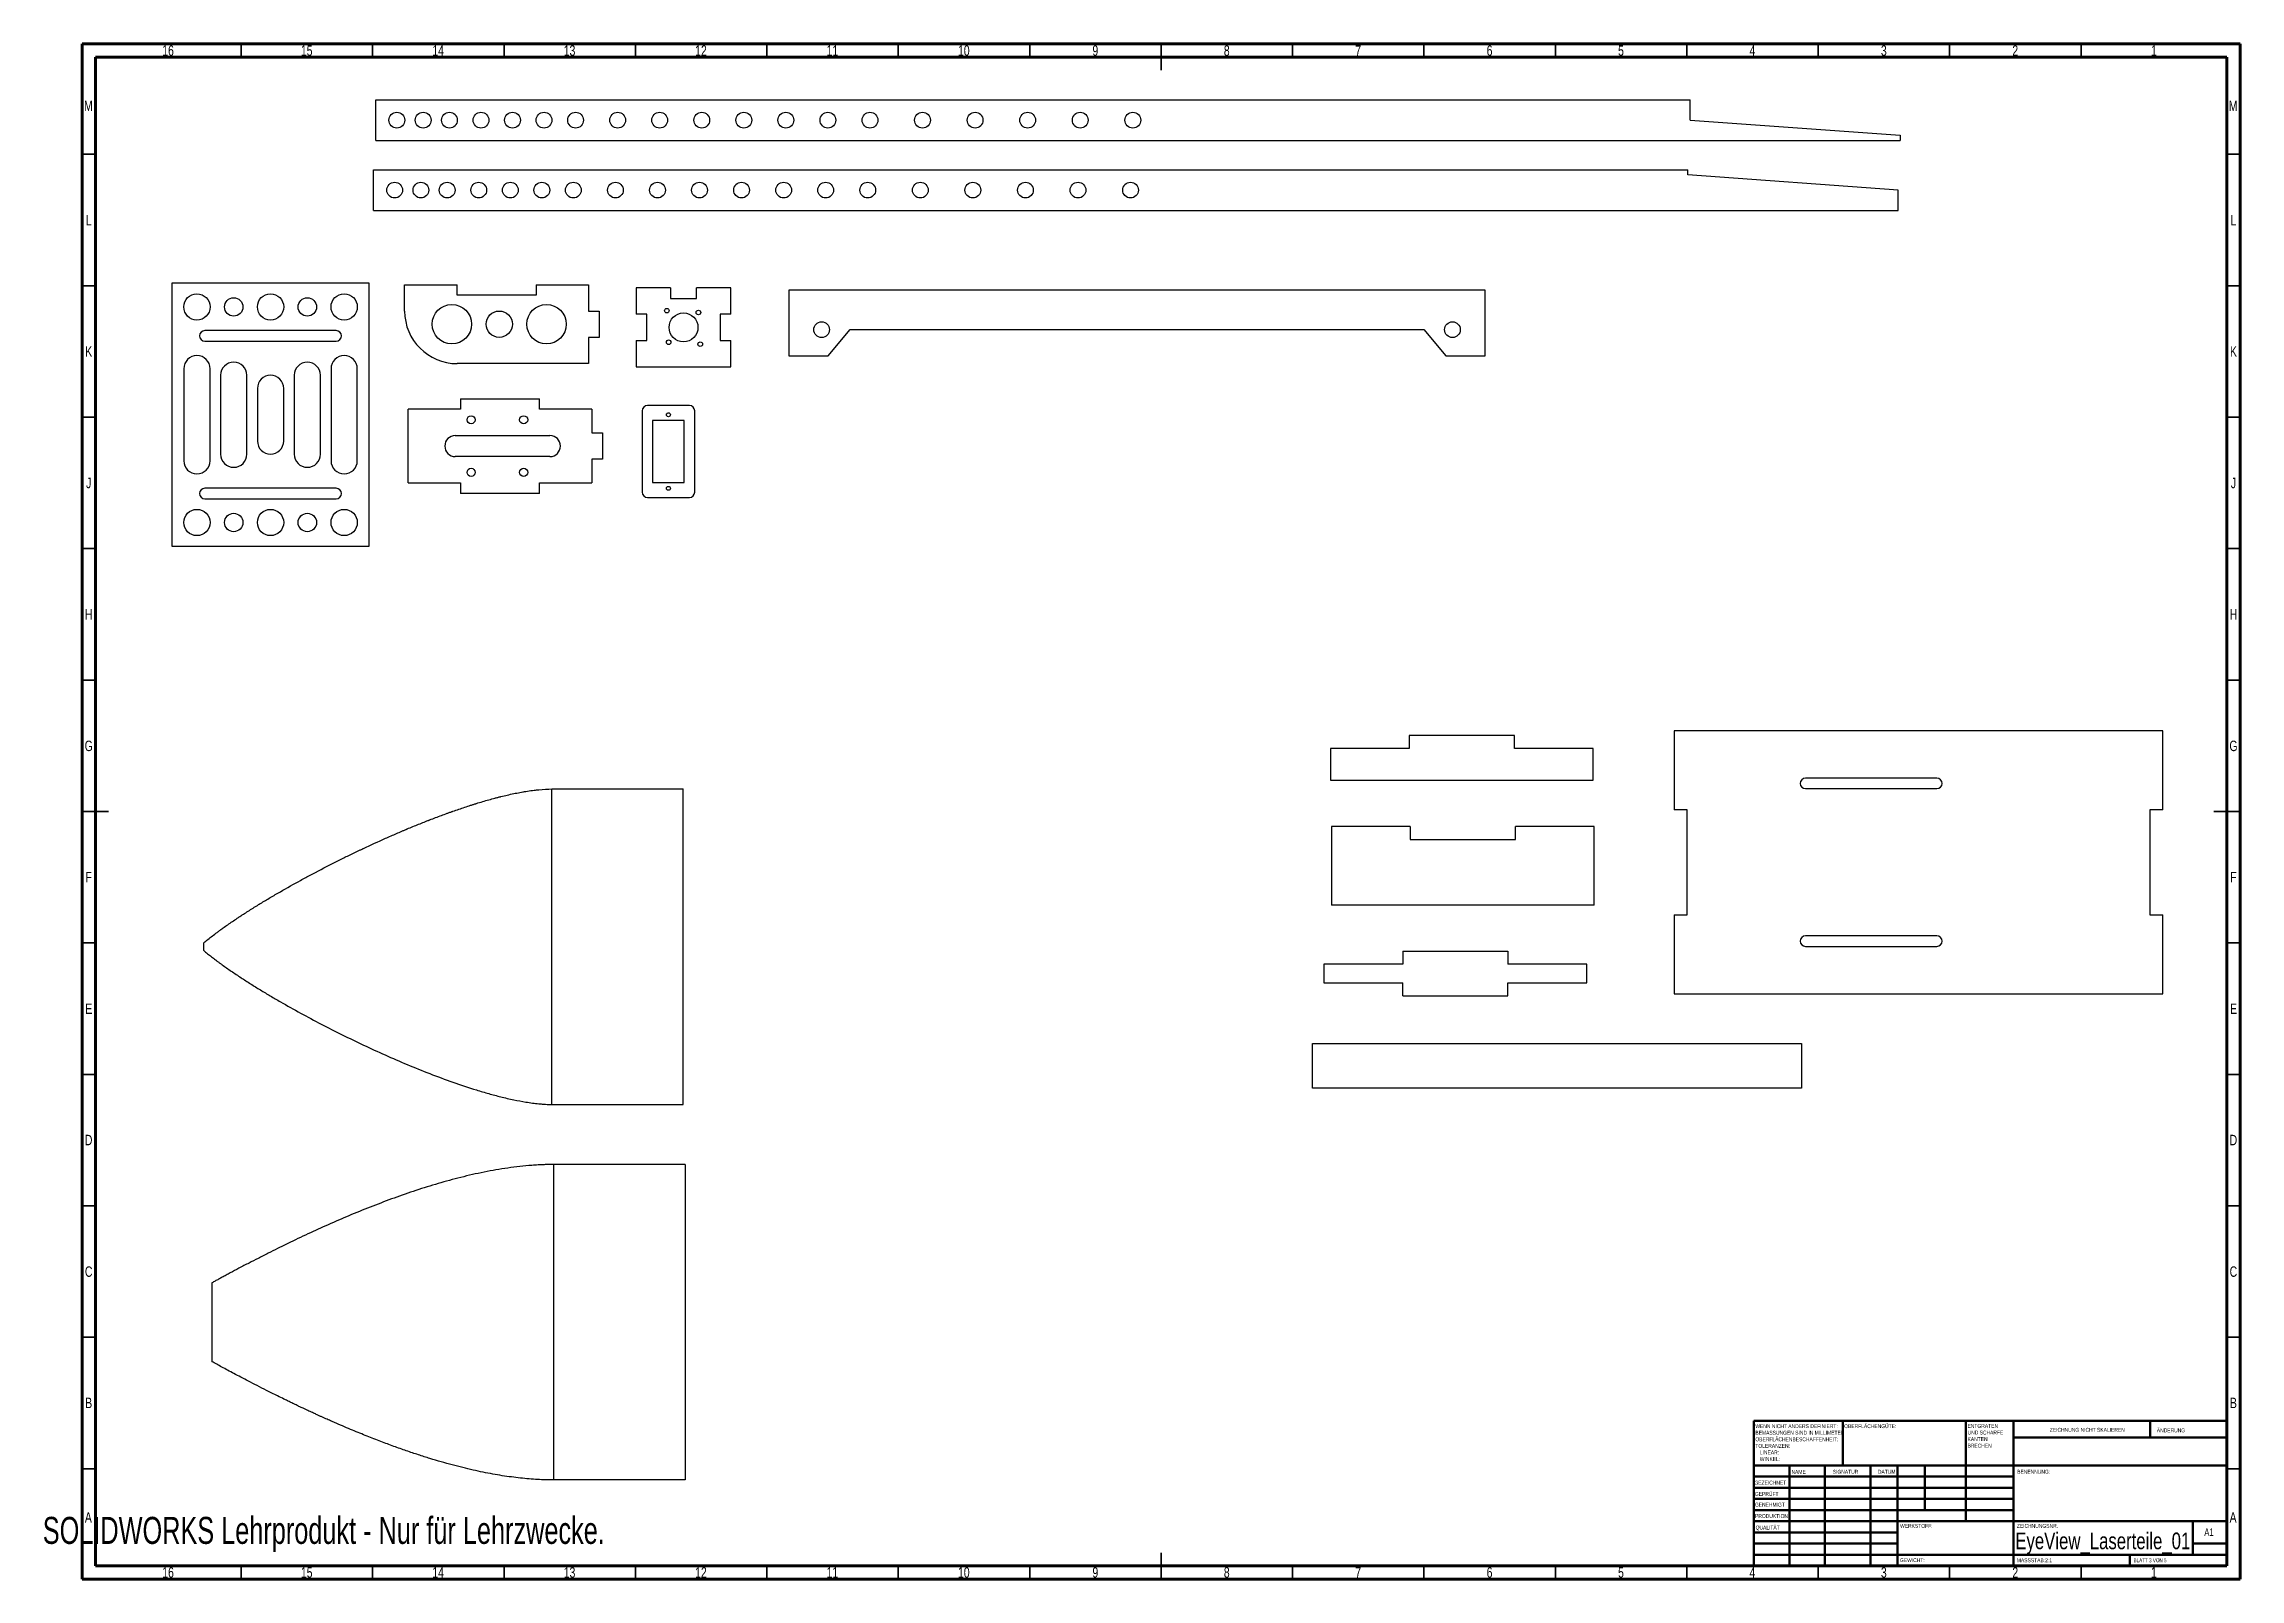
# Model space of a CAD drawing. Header units: millimetres. Extents: x 0 to 836, y 5 to 589.
import ezdxf

# ---------------------------------------------------------------- set-up
doc = ezdxf.new("R2010")
doc.units = ezdxf.units.MM
doc.styles.add('SLDTEXTSTYLE0', font='TXT', dxfattribs={"width": 0.75})
doc.styles.add('SLDTEXTSTYLE1', font='TXT', dxfattribs={"width": 0.692308})
doc.styles.add('SLDTEXTSTYLE2', font='TXT', dxfattribs={"width": 0.7})

# ---------------------------------------------------------------- blocks, each defined once
blk = doc.blocks.new('SW_NOTE_0')
at = {"color": 0, "linetype": 'Continuous', "lineweight": 0, "char_height": 1.5, "attachment_point": 1, "style": 'SLDTEXTSTYLE0'}
for s, insert in [('ENTGRATEN', (0, 1.93)), ('UND SCHARFE', (0, -0.57)), ('KANTEN', (0, -3.07)), ('BRECHEN', (0, -5.57))]:
    blk.add_mtext(s, dxfattribs=dict(at, insert=insert))
blk = doc.blocks.new('SW_NOTE_0_1')
at = {"color": 0, "linetype": 'Continuous', "lineweight": 0, "char_height": 1.5, "attachment_point": 1, "style": 'SLDTEXTSTYLE0'}
for s, insert in [('WENN NICHT ANDERS DEFINIERT:', (0, 1.93)), ('TOLERANZEN:', (0, -5.57)), ('OBERFLÄCHENBESCHAFFENHEIT:', (0, -3.07)), ('BEMASSUNGEN SIND IN MILLIMETER', (0, -0.57)), ('LINEAR:', (1.69, -8.07)), ('WINKEL:', (1.69, -10.57))]:
    blk.add_mtext(s, dxfattribs=dict(at, insert=insert))

msp = doc.modelspace()

# ---------------------------------------------------------------- linework, layer by layer
at = {"color": 7, "linetype": 'Continuous', "lineweight": 70}
for p, q in [((15, 5), (15, 589)), ((15, 589), (836, 589)), ((836, 589), (836, 5)), ((20, 10), (20, 584)), ((20, 584), (831, 584)), ((831, 584), (831, 10)), ((831, 10), (20, 10)), ((836, 5), (15, 5))]:
    msp.add_line(p, q, dxfattribs=at)
at = {"color": 7, "linetype": 'Continuous', "lineweight": 35}
for p, q in [((75.5, 584), (75.5, 589)), ((125.5, 584), (125.5, 589)), ((175.5, 584), (175.5, 589)), ((225.5, 584), (225.5, 589)), ((275.5, 584), (275.5, 589)), ((325.5, 584), (325.5, 589)), ((375.5, 584), (375.5, 589)), ((425.5, 589), (425.5, 579)), ((425.5, 584), (425.5, 589)), ((475.5, 584), (475.5, 589)), ((525.5, 584), (525.5, 589)), ((575.5, 584), (575.5, 589)), ((625.5, 584), (625.5, 589)), ((675.5, 584), (675.5, 589)), ((725.5, 584), (725.5, 589)), ((775.5, 584), (775.5, 589)), ((20, 547), (15, 547)), ((831, 547), (836, 547)), ((20, 497), (15, 497)), ((831, 497), (836, 497)), ((20, 447), (15, 447)), ((831, 447), (836, 447)), ((20, 397), (15, 397)), ((831, 397), (836, 397)), ((20, 347), (15, 347)), ((831, 347), (836, 347)), ((15, 297), (25, 297)), ((20, 297), (15, 297)), ((836, 297), (826, 297)), ((831, 297), (836, 297)), ((20, 247), (15, 247)), ((831, 247), (836, 247)), ((20, 197), (15, 197)), ((831, 197), (836, 197)), ((20, 147), (15, 147)), ((831, 147), (836, 147)), ((20, 97), (15, 97)), ((831, 97), (836, 97)), ((20, 47), (15, 47)), ((831, 47), (836, 47)), ((75.5, 10), (75.5, 5)), ((125.5, 10), (125.5, 5)), ((175.5, 10), (175.5, 5)), ((225.5, 10), (225.5, 5)), ((275.5, 10), (275.5, 5)), ((325.5, 10), (325.5, 5)), ((375.5, 10), (375.5, 5)), ((425.5, 5), (425.5, 15)), ((425.5, 10), (425.5, 5)), ((475.5, 10), (475.5, 5)), ((525.5, 10), (525.5, 5)), ((575.5, 10), (575.5, 5)), ((625.5, 10), (625.5, 5)), ((675.5, 10), (675.5, 5)), ((725.5, 10), (725.5, 5)), ((775.5, 10), (775.5, 5))]:
    msp.add_line(p, q, dxfattribs=at)
at = {"color": 7, "linetype": 'Continuous', "lineweight": 25}
for p, q in [((126.72, 552.26), (126.72, 567.76)), ((126.72, 567.76), (626.72, 567.76)), ((626.72, 560.01), (626.72, 567.76)), ((626.72, 560.01), (706.72, 554.26)), ((126.72, 552.26), (706.72, 552.26)), ((706.72, 554.26), (706.72, 552.26)), ((125.87, 525.65), (125.87, 541.15)), ((125.87, 541.15), (625.87, 541.15)), ((625.87, 539.15), (625.87, 541.15)), ((705.87, 533.4), (625.87, 539.15)), ((705.87, 525.65), (705.87, 533.4)), ((125.87, 525.65), (705.87, 525.65)), ((124.16, 497.94), (49.16, 497.94)), ((49.16, 497.94), (49.16, 397.94)), ((124.16, 397.94), (124.16, 497.94)), ((137.67, 497.38), (157.67, 497.38)), ((137.67, 487.38), (137.67, 497.38)), ((157.67, 493.38), (157.67, 497.38)), ((187.67, 493.38), (157.67, 493.38)), ((187.67, 497.38), (187.67, 493.38)), ((187.67, 497.38), (207.67, 497.38)), ((207.67, 497.38), (207.67, 487.38)), ((238.78, 496.17), (225.78, 496.17)), ((225.78, 496.17), (225.78, 486.17)), ((238.78, 496.17), (238.78, 492.17)), ((248.78, 492.17), (248.78, 496.17)), ((261.78, 496.17), (248.78, 496.17)), ((261.78, 486.17), (261.78, 496.17)), ((283.82, 495.3), (283.82, 470.3)), ((548.82, 495.3), (283.82, 495.3)), ((548.82, 470.3), (548.82, 495.3)), ((207.67, 487.38), (211.67, 487.38)), ((211.67, 487.38), (211.67, 477.38)), ((229.78, 486.17), (225.78, 486.17)), ((229.78, 476.17), (229.78, 486.17)), ((238.78, 492.17), (248.78, 492.17)), ((261.78, 486.17), (257.78, 486.17)), ((257.78, 486.17), (257.78, 476.17)), ((111.66, 479.94), (61.66, 479.94)), ((207.67, 477.38), (207.67, 467.38)), ((211.67, 477.38), (207.67, 477.38)), ((298.82, 470.3), (307.21, 480.3)), ((307.21, 480.3), (525.43, 480.3)), ((525.43, 480.3), (533.82, 470.3)), ((61.66, 475.94), (111.66, 475.94)), ((225.78, 476.17), (229.78, 476.17)), ((225.78, 476.17), (225.78, 466.17)), ((257.78, 476.17), (261.78, 476.17)), ((261.78, 466.17), (261.78, 476.17)), ((283.82, 470.3), (298.82, 470.3)), ((533.82, 470.3), (548.82, 470.3)), ((53.66, 465.44), (53.66, 430.44)), ((63.66, 430.44), (63.66, 465.44)), ((67.66, 462.94), (67.66, 432.94)), ((77.66, 432.94), (77.66, 462.94)), ((95.66, 462.94), (95.66, 432.94)), ((105.66, 432.94), (105.66, 462.94)), ((109.66, 465.44), (109.66, 430.44)), ((119.66, 430.44), (119.66, 465.44)), ((207.67, 467.38), (157.67, 467.38)), ((225.78, 466.17), (261.78, 466.17)), ((81.66, 457.94), (81.66, 437.94)), ((91.66, 437.94), (91.66, 457.94)), ((158.96, 454.02), (158.96, 450.02)), ((158.96, 454.02), (188.96, 454.02)), ((188.96, 450.02), (188.96, 454.02)), ((246.04, 451.44), (230.04, 451.44)), ((158.96, 450.02), (138.96, 450.02)), ((138.96, 422.02), (138.96, 450.02)), ((208.96, 450.02), (188.96, 450.02)), ((208.96, 450.02), (208.96, 441.02)), ((228.04, 449.44), (228.04, 418.44)), ((232.04, 445.69), (232.04, 422.19)), ((244.04, 445.69), (232.04, 445.69)), ((244.04, 422.19), (244.04, 445.69)), ((248.04, 418.44), (248.04, 449.44)), ((156.96, 440.02), (192.96, 440.02)), ((208.96, 441.02), (212.96, 441.02)), ((212.96, 441.02), (212.96, 431.02)), ((192.96, 432.02), (156.96, 432.02)), ((208.96, 431.02), (208.96, 422.02)), ((212.96, 431.02), (208.96, 431.02)), ((111.66, 419.94), (61.66, 419.94)), ((138.96, 422.02), (158.96, 422.02)), ((158.96, 422.02), (158.96, 418.02)), ((188.96, 418.02), (158.96, 418.02)), ((188.96, 422.02), (208.96, 422.02)), ((188.96, 418.02), (188.96, 422.02)), ((232.04, 422.19), (244.04, 422.19)), ((61.66, 415.94), (111.66, 415.94)), ((230.04, 416.44), (246.04, 416.44)), ((49.16, 397.94), (124.16, 397.94)), ((519.89, 325.93), (519.89, 320.93)), ((559.89, 325.93), (519.89, 325.93)), ((559.89, 320.93), (559.89, 325.93)), ((806.63, 327.69), (620.63, 327.69)), ((620.63, 327.69), (620.63, 297.69)), ((806.63, 297.69), (806.63, 327.69)), ((489.89, 320.93), (489.89, 308.93)), ((519.89, 320.93), (489.89, 320.93)), ((589.89, 320.93), (559.89, 320.93)), ((589.89, 308.93), (589.89, 320.93)), ((720.63, 309.69), (670.63, 309.69)), ((193.67, 185.56), (193.67, 305.56)), ((193.67, 305.56), (243.67, 305.56)), ((243.67, 185.56), (243.67, 305.56)), ((489.89, 308.93), (589.89, 308.93)), ((670.63, 305.69), (720.63, 305.69)), ((625.63, 297.69), (620.63, 297.69)), ((625.63, 257.69), (625.63, 297.69)), ((806.63, 297.69), (801.63, 297.69)), ((801.63, 297.69), (801.63, 257.69)), ((490.27, 291.32), (490.27, 261.32)), ((520.27, 291.32), (490.27, 291.32)), ((520.27, 291.32), (520.27, 286.32)), ((520.27, 286.32), (560.27, 286.32)), ((560.27, 286.32), (560.27, 291.32)), ((590.27, 291.32), (560.27, 291.32)), ((590.27, 261.32), (590.27, 291.32)), ((590.27, 261.32), (490.27, 261.32)), ((620.63, 257.69), (625.63, 257.69)), ((620.63, 257.69), (620.63, 227.69)), ((801.63, 257.69), (806.63, 257.69)), ((806.63, 227.69), (806.63, 257.69)), ((61.26, 244.06), (61.26, 247.06)), ((517.46, 243.86), (517.46, 238.86)), ((517.46, 243.86), (557.46, 243.86)), ((557.46, 243.86), (557.46, 238.86)), ((720.63, 249.69), (670.63, 249.69)), ((670.63, 245.69), (720.63, 245.69)), ((487.46, 238.86), (487.46, 231.86)), ((517.46, 238.86), (487.46, 238.86)), ((587.46, 238.86), (557.46, 238.86)), ((587.46, 231.86), (587.46, 238.86)), ((487.46, 231.86), (517.46, 231.86)), ((517.46, 226.86), (517.46, 231.86)), ((517.46, 226.86), (557.46, 226.86)), ((557.46, 226.86), (557.46, 231.86)), ((557.46, 231.86), (587.46, 231.86)), ((620.63, 227.69), (806.63, 227.69)), ((483.08, 208.72), (669.08, 208.72)), ((483.08, 191.72), (483.08, 208.72)), ((669.08, 208.72), (669.08, 191.72)), ((193.67, 185.56), (243.67, 185.56)), ((669.08, 191.72), (483.08, 191.72)), ((194.37, 162.7), (194.37, 42.7)), ((244.37, 162.7), (194.37, 162.7)), ((244.37, 162.7), (244.37, 42.7)), ((64.37, 117.7), (64.37, 87.7)), ((244.37, 42.7), (194.37, 42.7))]:
    msp.add_line(p, q, dxfattribs=at)
at = {"color": 7, "linetype": 'Continuous', "lineweight": 50}
for p, q in [((651, 65.25), (831, 65.25)), ((651, 65.25), (651, 10)), ((684.8, 48.25), (684.8, 65.25)), ((731.6, 65.25), (731.6, 27)), ((749.8, 65.25), (749.8, 10)), ((831, 58.88), (749.8, 58.88)), ((801.8, 58.88), (801.8, 65.25)), ((831, 48.25), (651, 48.25)), ((749.8, 44), (651, 44)), ((664.6, 48.25), (664.6, 10)), ((677.99, 48.25), (677.99, 10)), ((695.4, 48.25), (695.4, 10)), ((705.6, 10), (705.6, 48.25)), ((716, 31.25), (716, 48.25)), ((749.8, 39.75), (651, 39.75)), ((749.8, 35.5), (651, 35.5)), ((749.8, 31.25), (651, 31.25)), ((705.6, 27), (651, 27)), ((705.6, 27), (831, 27)), ((818, 14.25), (818, 27)), ((705.6, 22.75), (651, 22.75)), ((705.6, 18.5), (651, 18.5)), ((831, 18.5), (818, 18.5)), ((651, 14.25), (831, 14.25)), ((794, 10), (794, 14.25))]:
    msp.add_line(p, q, dxfattribs=at)
at = {"color": 7, "linetype": 'Continuous', "lineweight": 25}
for centre, radius in [((134.72, 560.01), 3), ((144.72, 560.01), 3), ((154.72, 560.01), 3), ((166.72, 560.01), 3), ((178.72, 560.01), 3), ((190.72, 560.01), 3), ((202.72, 560.01), 3), ((218.72, 560.01), 3), ((234.72, 560.01), 3), ((250.72, 560.01), 3), ((266.72, 560.01), 3), ((282.72, 560.01), 3), ((298.72, 560.01), 3), ((314.72, 560.01), 3), ((334.72, 560.01), 3), ((354.72, 560.01), 3), ((374.72, 560.01), 3), ((394.72, 560.01), 3), ((414.72, 560.01), 3), ((133.87, 533.4), 3), ((143.87, 533.4), 3), ((153.87, 533.4), 3), ((165.87, 533.4), 3), ((177.87, 533.4), 3), ((189.87, 533.4), 3), ((201.87, 533.4), 3), ((217.87, 533.4), 3), ((233.87, 533.4), 3), ((249.87, 533.4), 3), ((265.87, 533.4), 3), ((281.87, 533.4), 3), ((297.87, 533.4), 3), ((313.87, 533.4), 3), ((333.87, 533.4), 3), ((353.87, 533.4), 3), ((373.87, 533.4), 3), ((393.87, 533.4), 3), ((413.87, 533.4), 3), ((58.66, 488.94), 5), ((86.66, 488.94), 5), ((114.66, 488.94), 5), ((72.66, 488.94), 3.5), ((100.66, 488.94), 3.5), ((155.67, 482.38), 7.5), ((173.67, 482.38), 5), ((191.67, 482.38), 7.5), ((237.42, 487.53), 0.875), ((243.78, 481.17), 5.5), ((249.44, 486.82), 0.875), ((238.13, 475.51), 0.875), ((296.32, 480.3), 3), ((536.32, 480.3), 3), ((250.15, 474.8), 0.875), ((162.96, 446.02), 1.55), ((182.96, 446.02), 1.55), ((238.04, 447.94), 0.75), ((162.96, 426.02), 1.55), ((182.96, 426.02), 1.55), ((238.04, 419.94), 0.75), ((58.66, 406.94), 5), ((72.66, 406.94), 3.5), ((86.66, 406.94), 5), ((100.66, 406.94), 3.5), ((114.66, 406.94), 5)]:
    msp.add_circle(centre, radius, dxfattribs=at)
for centre, radius, start, end in [((157.67, 487.38), 20, 180, 270), ((61.66, 477.94), 2, 90, 270), ((111.66, 477.94), 2, 270, 90), ((58.66, 465.44), 5, 0, 180), ((72.66, 462.94), 5, 0, 180), ((100.66, 462.94), 5, 0, 180), ((114.66, 465.44), 5, 0, 180), ((86.66, 457.94), 5, 0, 180), ((230.04, 449.44), 2, 90, 180), ((246.04, 449.44), 2, 0, 90), ((86.66, 437.94), 5, 180, 0), ((156.96, 436.02), 4, 90, 270), ((192.96, 436.02), 4, 270, 90), ((58.66, 430.44), 5, 180, 0), ((72.66, 432.94), 5, 180, 0), ((100.66, 432.94), 5, 180, 0), ((114.66, 430.44), 5, 180, 0), ((61.66, 417.94), 2, 90, 270), ((111.66, 417.94), 2, 270, 90), ((230.04, 418.44), 2, 180, 270), ((246.04, 418.44), 2, 270, 0), ((670.63, 307.69), 2, 90, 270), ((720.63, 307.69), 2, 270, 90), ((670.63, 247.69), 2, 90, 270), ((720.63, 247.69), 2, 270, 90)]:
    msp.add_arc(centre, radius, start, end, dxfattribs=at)
for points, knots in [([(61.26, 247.06), (62.29, 247.91), (63.38, 248.79), (65.12, 250.12), (65.72, 250.57), (66.64, 251.25), (66.95, 251.48), (67.42, 251.83), (67.58, 251.94), (67.82, 252.12), (67.9, 252.17), (68.02, 252.26), (68.06, 252.29), (68.12, 252.33), (68.14, 252.35), (68.18, 252.38), (68.2, 252.39), (69.34, 253.21), (70.51, 254.03), (72.31, 255.26), (72.92, 255.67), (73.85, 256.3), (74.17, 256.5), (74.64, 256.82), (74.8, 256.92), (75.04, 257.08), (75.11, 257.13), (75.23, 257.21), (75.27, 257.24), (75.35, 257.29), (75.4, 257.32), (76.62, 258.12), (77.83, 258.89), (79.68, 260.06), (80.3, 260.45), (81.24, 261.04), (81.56, 261.23), (82.04, 261.52), (82.2, 261.62), (82.44, 261.77), (82.51, 261.82), (82.67, 261.91), (82.76, 261.97), (84.06, 262.76), (85.31, 263.51), (87.2, 264.63), (87.83, 265), (88.79, 265.56), (89.11, 265.75), (89.59, 266.03), (89.75, 266.12), (90.07, 266.31), (90.24, 266.4), (92.93, 267.95), (95.49, 269.39), (99.38, 271.52), (100.68, 272.22), (102.65, 273.27), (103.3, 273.61), (104.29, 274.13), (104.62, 274.31), (105.11, 274.57), (105.28, 274.65), (105.61, 274.82), (105.77, 274.91), (108.62, 276.39), (111.3, 277.75), (115.32, 279.74), (116.66, 280.4), (118.66, 281.37), (119.33, 281.69), (120.33, 282.16), (120.67, 282.32), (121.17, 282.56), (121.33, 282.64), (121.58, 282.76), (121.67, 282.8), (121.79, 282.86), (121.83, 282.88), (121.92, 282.91), (121.96, 282.93), (124.83, 284.29), (127.64, 285.57), (131.8, 287.43), (133.18, 288.03), (135.24, 288.92), (135.93, 289.21), (136.95, 289.65), (137.29, 289.79), (137.8, 290.01), (137.97, 290.08), (138.23, 290.19), (138.31, 290.22), (138.44, 290.28), (138.48, 290.3), (138.57, 290.33), (138.61, 290.35), (140.11, 290.98), (141.56, 291.57), (143.7, 292.44), (144.42, 292.72), (145.48, 293.14), (145.83, 293.28), (146.36, 293.49), (146.54, 293.56), (146.8, 293.66), (146.89, 293.7), (147.02, 293.75), (147.07, 293.76), (147.16, 293.8), (147.2, 293.82), (148.74, 294.41), (150.22, 294.97), (152.41, 295.79), (153.13, 296.05), (154.22, 296.44), (154.58, 296.57), (155.11, 296.77), (155.29, 296.83), (155.56, 296.92), (155.65, 296.96), (155.79, 297), (155.83, 297.02), (155.92, 297.05), (155.96, 297.06), (157.55, 297.63), (159.07, 298.15), (161.31, 298.89), (162.06, 299.13), (163.16, 299.48), (163.53, 299.6), (164.07, 299.77), (164.26, 299.83), (164.53, 299.91), (164.62, 299.94), (164.76, 299.99), (164.8, 300), (164.89, 300.03), (164.93, 300.04), (166.59, 300.55), (168.17, 301.02), (170.48, 301.67), (171.24, 301.88), (172.37, 302.18), (172.75, 302.27), (173.3, 302.42), (173.49, 302.47), (173.77, 302.54), (173.86, 302.56), (174, 302.6), (174.04, 302.61), (174.11, 302.62), (174.14, 302.63), (174.18, 302.64), (174.2, 302.65), (175.94, 303.08), (177.58, 303.46), (179.98, 303.96), (180.76, 304.12), (181.91, 304.33), (182.3, 304.4), (182.86, 304.5), (183.05, 304.53), (183.33, 304.58), (183.43, 304.6), (183.57, 304.62), (183.61, 304.63), (183.68, 304.64), (183.71, 304.64), (183.75, 304.65), (183.77, 304.65), (184.66, 304.8), (185.49, 304.92), (186.71, 305.08), (187.11, 305.13), (187.71, 305.2), (187.91, 305.22), (188.2, 305.25), (188.3, 305.26), (188.44, 305.28), (188.49, 305.28), (188.57, 305.29), (188.59, 305.29), (188.64, 305.3), (188.66, 305.3), (190.47, 305.47), (192.12, 305.56), (193.67, 305.56)], [0, 0, 0, 0, 0.03125, 0.03125, 0.046875, 0.046875, 0.054688, 0.054688, 0.058594, 0.058594, 0.060547, 0.060547, 0.061523, 0.061523, 0.062012, 0.062012, 0.0625, 0.0625, 0.09375, 0.09375, 0.109375, 0.109375, 0.117188, 0.117188, 0.121094, 0.121094, 0.123047, 0.123047, 0.124023, 0.124023, 0.125, 0.125, 0.15625, 0.15625, 0.171875, 0.171875, 0.179688, 0.179688, 0.183594, 0.183594, 0.185547, 0.185547, 0.1875, 0.1875, 0.21875, 0.21875, 0.234375, 0.234375, 0.242188, 0.242188, 0.246094, 0.246094, 0.25, 0.25, 0.3125, 0.3125, 0.34375, 0.34375, 0.359375, 0.359375, 0.367188, 0.367188, 0.371094, 0.371094, 0.375, 0.375, 0.4375, 0.4375, 0.46875, 0.46875, 0.484375, 0.484375, 0.492188, 0.492188, 0.496094, 0.496094, 0.498047, 0.498047, 0.499023, 0.499023, 0.5, 0.5, 0.5625, 0.5625, 0.59375, 0.59375, 0.609375, 0.609375, 0.617188, 0.617188, 0.621094, 0.621094, 0.623047, 0.623047, 0.624023, 0.624023, 0.625, 0.625, 0.65625, 0.65625, 0.671875, 0.671875, 0.679688, 0.679688, 0.683594, 0.683594, 0.685547, 0.685547, 0.686523, 0.686523, 0.6875, 0.6875, 0.71875, 0.71875, 0.734375, 0.734375, 0.742188, 0.742188, 0.746094, 0.746094, 0.748047, 0.748047, 0.749023, 0.749023, 0.75, 0.75, 0.78125, 0.78125, 0.796875, 0.796875, 0.804688, 0.804688, 0.808594, 0.808594, 0.810547, 0.810547, 0.811523, 0.811523, 0.8125, 0.8125, 0.84375, 0.84375, 0.859375, 0.859375, 0.867188, 0.867188, 0.871094, 0.871094, 0.873047, 0.873047, 0.874023, 0.874023, 0.874512, 0.874512, 0.875, 0.875, 0.90625, 0.90625, 0.921875, 0.921875, 0.929688, 0.929688, 0.933594, 0.933594, 0.935547, 0.935547, 0.936523, 0.936523, 0.937012, 0.937012, 0.9375, 0.9375, 0.953125, 0.953125, 0.960938, 0.960938, 0.964844, 0.964844, 0.966797, 0.966797, 0.967773, 0.967773, 0.968262, 0.968262, 0.96875, 0.96875, 1, 1, 1, 1]), ([(61.26, 244.06), (61.49, 243.87), (61.96, 243.48), (62.67, 242.91), (63.41, 242.32), (64.16, 241.73), (64.93, 241.14), (65.73, 240.54), (66.54, 239.94), (67.37, 239.32), (69.09, 238.09), (71.76, 236.21), (75.38, 233.8), (79.09, 231.42), (82.8, 229.11), (86.58, 226.84), (94.19, 222.4), (105.86, 216.03), (121.93, 208.06), (135.79, 201.87), (147.22, 197.25), (155.98, 193.99), (163.51, 191.48), (169.61, 189.67), (174.34, 188.41), (179.04, 187.32), (183.08, 186.56), (186.26, 186.08), (188.33, 185.84), (189.98, 185.7), (191.25, 185.62), (192.47, 185.57), (193.27, 185.56), (193.67, 185.56)], [0, 0, 0, 0, 0.006323, 0.012787, 0.019392, 0.026136, 0.033021, 0.040044, 0.047205, 0.054504, 0.061939, 0.092077, 0.123758, 0.154239, 0.185599, 0.216325, 0.247519, 0.371625, 0.495835, 0.620466, 0.683071, 0.745701, 0.80849, 0.841013, 0.871732, 0.90496, 0.9356, 0.952066, 0.96764, 0.976179, 0.984412, 0.992348, 1, 1, 1, 1]), ([(194.37, 162.7), (194.18, 162.7), (193.78, 162.7), (193.19, 162.7), (192.6, 162.69), (192, 162.68), (191.4, 162.66), (190.8, 162.64), (190.19, 162.62), (189.02, 162.57), (187.25, 162.47), (184.18, 162.25), (180.32, 161.85), (175.8, 161.24), (171.25, 160.48), (165.29, 159.32), (157.93, 157.59), (149.34, 155.2), (140.92, 152.53), (132.64, 149.62), (124.5, 146.52), (116.49, 143.25), (109.93, 140.41), (104.75, 138.08), (100.89, 136.3), (97.07, 134.5), (93.19, 132.64), (89.43, 130.8), (85.64, 128.91), (82.04, 127.08), (78.32, 125.16), (74.78, 123.31), (71.88, 121.77), (69.75, 120.63), (68.28, 119.83), (66.89, 119.08), (65.6, 118.37), (64.77, 117.92), (64.37, 117.7)], [0, 0, 0, 0, 0.003857, 0.007744, 0.011658, 0.015598, 0.019562, 0.023548, 0.027552, 0.031574, 0.046962, 0.062776, 0.093065, 0.12499, 0.155497, 0.187492, 0.250167, 0.31267, 0.375144, 0.437674, 0.5003, 0.562851, 0.625299, 0.656497, 0.687682, 0.718859, 0.750031, 0.783442, 0.812375, 0.845294, 0.874753, 0.90774, 0.937233, 0.951198, 0.96445, 0.976994, 0.988841, 1, 1, 1, 1]), ([(194.37, 42.7), (193.38, 42.7), (192.36, 42.72), (190.31, 42.78), (189.28, 42.82), (186.13, 43), (183.97, 43.18), (180.62, 43.54), (179.48, 43.68), (177.18, 43.99), (176.01, 44.15), (172.47, 44.71), (170.03, 45.15), (165.02, 46.17), (162.45, 46.75), (157.14, 48.06), (154.41, 48.79), (150.19, 50), (148.77, 50.43), (145.86, 51.32), (144.39, 51.79), (141.39, 52.76), (139.87, 53.27), (136.76, 54.34), (135.17, 54.9), (131.94, 56.08), (130.29, 56.69), (127.75, 57.66), (126.89, 57.99), (125.15, 58.66), (124.28, 59.01), (121.59, 60.08), (119.73, 60.84), (116.83, 62.05), (115.85, 62.46), (113.79, 63.34), (112.72, 63.8), (111.05, 64.52), (110.48, 64.77), (109.62, 65.15), (109.33, 65.28), (108.74, 65.54), (108.45, 65.67), (107.54, 66.08), (106.9, 66.37), (105.89, 66.82), (105.54, 66.98), (105.02, 67.22), (104.84, 67.29), (104.47, 67.46), (104.27, 67.55), (103.63, 67.85), (103.15, 68.07), (102.33, 68.44), (102.05, 68.58), (101.45, 68.85), (101.13, 69), (99.52, 69.75), (98.51, 70.23), (97.56, 70.67), (97.39, 70.76), (97.08, 70.9), (96.94, 70.97), (96.52, 71.17), (96.24, 71.3), (95.43, 71.69), (94.92, 71.94), (93.95, 72.41), (93.49, 72.63), (92.62, 73.05), (92.19, 73.26), (90.93, 73.88), (90.12, 74.27), (88.59, 75.03), (87.86, 75.39), (86.46, 76.09), (85.81, 76.42), (82.61, 78.03), (80.34, 79.2), (76.28, 81.31), (74.43, 82.29), (71.91, 83.63), (71.11, 84.05), (69.58, 84.87), (68.86, 85.26), (66.77, 86.39), (65.51, 87.08), (64.37, 87.7)], [0, 0, 0, 0, 0.03125, 0.03125, 0.0625, 0.0625, 0.125, 0.125, 0.15625, 0.15625, 0.1875, 0.1875, 0.25, 0.25, 0.3125, 0.3125, 0.375, 0.375, 0.40625, 0.40625, 0.4375, 0.4375, 0.46875, 0.46875, 0.5, 0.5, 0.53125, 0.53125, 0.546875, 0.546875, 0.5625, 0.5625, 0.59375, 0.59375, 0.609375, 0.609375, 0.625, 0.625, 0.632812, 0.632812, 0.636719, 0.636719, 0.640625, 0.640625, 0.648438, 0.648438, 0.652344, 0.652344, 0.654297, 0.654297, 0.65625, 0.65625, 0.660156, 0.660156, 0.662109, 0.662109, 0.664062, 0.664062, 0.671875, 0.671875, 0.673828, 0.673828, 0.675781, 0.675781, 0.679688, 0.679688, 0.6875, 0.6875, 0.695312, 0.695312, 0.703125, 0.703125, 0.71875, 0.71875, 0.734375, 0.734375, 0.75, 0.75, 0.8125, 0.8125, 0.875, 0.875, 0.90625, 0.90625, 0.9375, 0.9375, 1, 1, 1, 1])]:
    msp.add_open_spline(points, degree=3, knots=knots, dxfattribs=at)

# ---------------------------------------------------------------- block references
at = {"color": 7, "linetype": 'Continuous', "lineweight": 0}
for name, p in [('SW_NOTE_0_1', (651.59, 61.99)), ('SW_NOTE_0', (732.31, 62.07))]:
    msp.add_blockref(name, p, dxfattribs=at)

# ---------------------------------------------------------------- texts
for s, insert, char_height, attachment_point, style in [('16', (47.67, 588.45), 3.969, 2, 'SLDTEXTSTYLE0'), ('15', (100.42, 588.45), 3.969, 2, 'SLDTEXTSTYLE0'), ('14', (150.42, 588.45), 3.969, 2, 'SLDTEXTSTYLE0'), ('13', (200.42, 588.45), 3.969, 2, 'SLDTEXTSTYLE0'), ('12', (250.42, 588.45), 3.969, 2, 'SLDTEXTSTYLE0'), ('11', (300.42, 588.45), 3.969, 2, 'SLDTEXTSTYLE0'), ('10', (350.42, 588.45), 3.969, 2, 'SLDTEXTSTYLE0'), ('9', (400.46, 588.45), 3.97, 2, 'SLDTEXTSTYLE0'), ('8', (450.46, 588.45), 3.97, 2, 'SLDTEXTSTYLE0'), ('7', (500.46, 588.45), 3.97, 2, 'SLDTEXTSTYLE0'), ('6', (550.46, 588.45), 3.97, 2, 'SLDTEXTSTYLE0'), ('5', (600.46, 588.45), 3.97, 2, 'SLDTEXTSTYLE0'), ('4', (650.46, 588.45), 3.97, 2, 'SLDTEXTSTYLE0'), ('3', (700.46, 588.45), 3.97, 2, 'SLDTEXTSTYLE0'), ('2', (750.46, 588.45), 3.97, 2, 'SLDTEXTSTYLE0'), ('1', (803.21, 588.45), 3.97, 2, 'SLDTEXTSTYLE0'), ('M', (17.36, 567.45), 3.97, 2, 'SLDTEXTSTYLE0'), ('M', (833.36, 567.45), 3.97, 2, 'SLDTEXTSTYLE0'), ('L', (17.45, 523.95), 3.97, 2, 'SLDTEXTSTYLE0'), ('L', (833.45, 523.95), 3.97, 2, 'SLDTEXTSTYLE0'), ('K', (17.49, 474), 3.97, 2, 'SLDTEXTSTYLE0'), ('K', (833.49, 474), 3.97, 2, 'SLDTEXTSTYLE0'), ('J', (17.47, 423.95), 3.97, 2, 'SLDTEXTSTYLE0'), ('J', (833.47, 423.95), 3.97, 2, 'SLDTEXTSTYLE0'), ('H', (17.49, 374), 3.97, 2, 'SLDTEXTSTYLE0'), ('H', (833.49, 374), 3.97, 2, 'SLDTEXTSTYLE0'), ('G', (17.49, 323.95), 3.97, 2, 'SLDTEXTSTYLE0'), ('G', (833.49, 323.95), 3.97, 2, 'SLDTEXTSTYLE0'), ('F', (17.46, 274), 3.97, 2, 'SLDTEXTSTYLE0'), ('F', (833.46, 274), 3.97, 2, 'SLDTEXTSTYLE0'), ('E', (17.51, 223.95), 3.97, 2, 'SLDTEXTSTYLE0'), ('E', (833.51, 223.95), 3.97, 2, 'SLDTEXTSTYLE0'), ('D', (17.45, 174), 3.97, 2, 'SLDTEXTSTYLE0'), ('D', (833.45, 174), 3.97, 2, 'SLDTEXTSTYLE0'), ('C', (17.46, 123.95), 3.97, 2, 'SLDTEXTSTYLE0'), ('C', (833.46, 123.95), 3.97, 2, 'SLDTEXTSTYLE0'), ('B', (17.47, 74), 3.97, 2, 'SLDTEXTSTYLE0'), ('B', (833.47, 74), 3.97, 2, 'SLDTEXTSTYLE0'), ('OBERFLÄCHENGÜTE:', (685.37, 63.92), 1.5, 1, 'SLDTEXTSTYLE0'), ('ZEICHNUNG NICHT SKALIEREN', (763.61, 62.53), 1.5, 1, 'SLDTEXTSTYLE0'), ('ÄNDERUNG', (804.33, 62.33), 1.5, 1, 'SLDTEXTSTYLE0'), ('GEZEICHNET', (651.21, 42.43), 1.5, 1, 'SLDTEXTSTYLE0'), ('NAME', (665.32, 46.5), 1.5, 1, 'SLDTEXTSTYLE0'), ('SIGNATUR', (681.03, 46.56), 1.5, 1, 'SLDTEXTSTYLE0'), ('DATUM', (698.21, 46.58), 1.5, 1, 'SLDTEXTSTYLE0'), ('BENENNUNG:', (751.2, 46.58), 1.5, 1, 'SLDTEXTSTYLE0'), ('GENEHMIGT', (651.4, 34.06), 1.5, 1, 'SLDTEXTSTYLE0'), ('GEPRÜFT', (651.41, 38.15), 1.5, 1, 'SLDTEXTSTYLE0'), ('A', (17.34, 30.45), 3.97, 2, 'SLDTEXTSTYLE0'), ('PRODUKTION', (651.46, 29.73), 1.5, 1, 'SLDTEXTSTYLE0'), ('QUALITÄT', (651.67, 25.35), 1.5, 1, 'SLDTEXTSTYLE0'), ('WERKSTOFF:', (706.65, 25.99), 1.5, 1, 'SLDTEXTSTYLE0'), ('ZEICHNUNGSNR.', (751.07, 25.99), 1.5, 1, 'SLDTEXTSTYLE0'), ('A', (833.34, 30.45), 3.97, 2, 'SLDTEXTSTYLE0'), ('EyeView_Laserteile_01', (783.78, 22.71), 6.35, 2, 'SLDTEXTSTYLE0'), ('A1', (822.39, 24.3), 2.91, 1, 'SLDTEXTSTYLE0'), ('16', (47.67, 9.5), 3.969, 2, 'SLDTEXTSTYLE0'), ('15', (100.42, 9.5), 3.969, 2, 'SLDTEXTSTYLE0'), ('14', (150.42, 9.5), 3.969, 2, 'SLDTEXTSTYLE0'), ('13', (200.42, 9.5), 3.969, 2, 'SLDTEXTSTYLE0'), ('12', (250.42, 9.5), 3.969, 2, 'SLDTEXTSTYLE0'), ('11', (300.42, 9.5), 3.969, 2, 'SLDTEXTSTYLE0'), ('10', (350.42, 9.5), 3.969, 2, 'SLDTEXTSTYLE0'), ('9', (400.46, 9.5), 3.97, 2, 'SLDTEXTSTYLE0'), ('8', (450.46, 9.5), 3.97, 2, 'SLDTEXTSTYLE0'), ('7', (500.46, 9.5), 3.97, 2, 'SLDTEXTSTYLE0'), ('6', (550.46, 9.5), 3.97, 2, 'SLDTEXTSTYLE0'), ('5', (600.46, 9.5), 3.97, 2, 'SLDTEXTSTYLE0'), ('4', (650.46, 9.5), 3.97, 2, 'SLDTEXTSTYLE0'), ('3', (700.46, 9.5), 3.97, 2, 'SLDTEXTSTYLE0'), ('GEWICHT:', (706.62, 12.95), 1.499, 1, 'SLDTEXTSTYLE0'), ('2', (750.46, 9.5), 3.97, 2, 'SLDTEXTSTYLE0'), ('MASSSTAB:2:1', (751.07, 12.9), 1.5, 1, 'SLDTEXTSTYLE0'), ('BLATT 3 VON 5', (795.48, 12.9), 1.5, 1, 'SLDTEXTSTYLE1'), ('1', (803.21, 9.5), 3.97, 2, 'SLDTEXTSTYLE0')]:
    msp.add_mtext(s, dxfattribs=dict(at, insert=insert, char_height=char_height, attachment_point=attachment_point, style=style))
at = {"color": 7, "linetype": 'Continuous', "insert": (0, 28.66), "char_height": 10.2762, "attachment_point": 1, "style": 'SLDTEXTSTYLE2'}
msp.add_mtext('SOLIDWORKS Lehrprodukt - Nur für Lehrzwecke.', dxfattribs=at)

doc.saveas('drawing.dxf')
